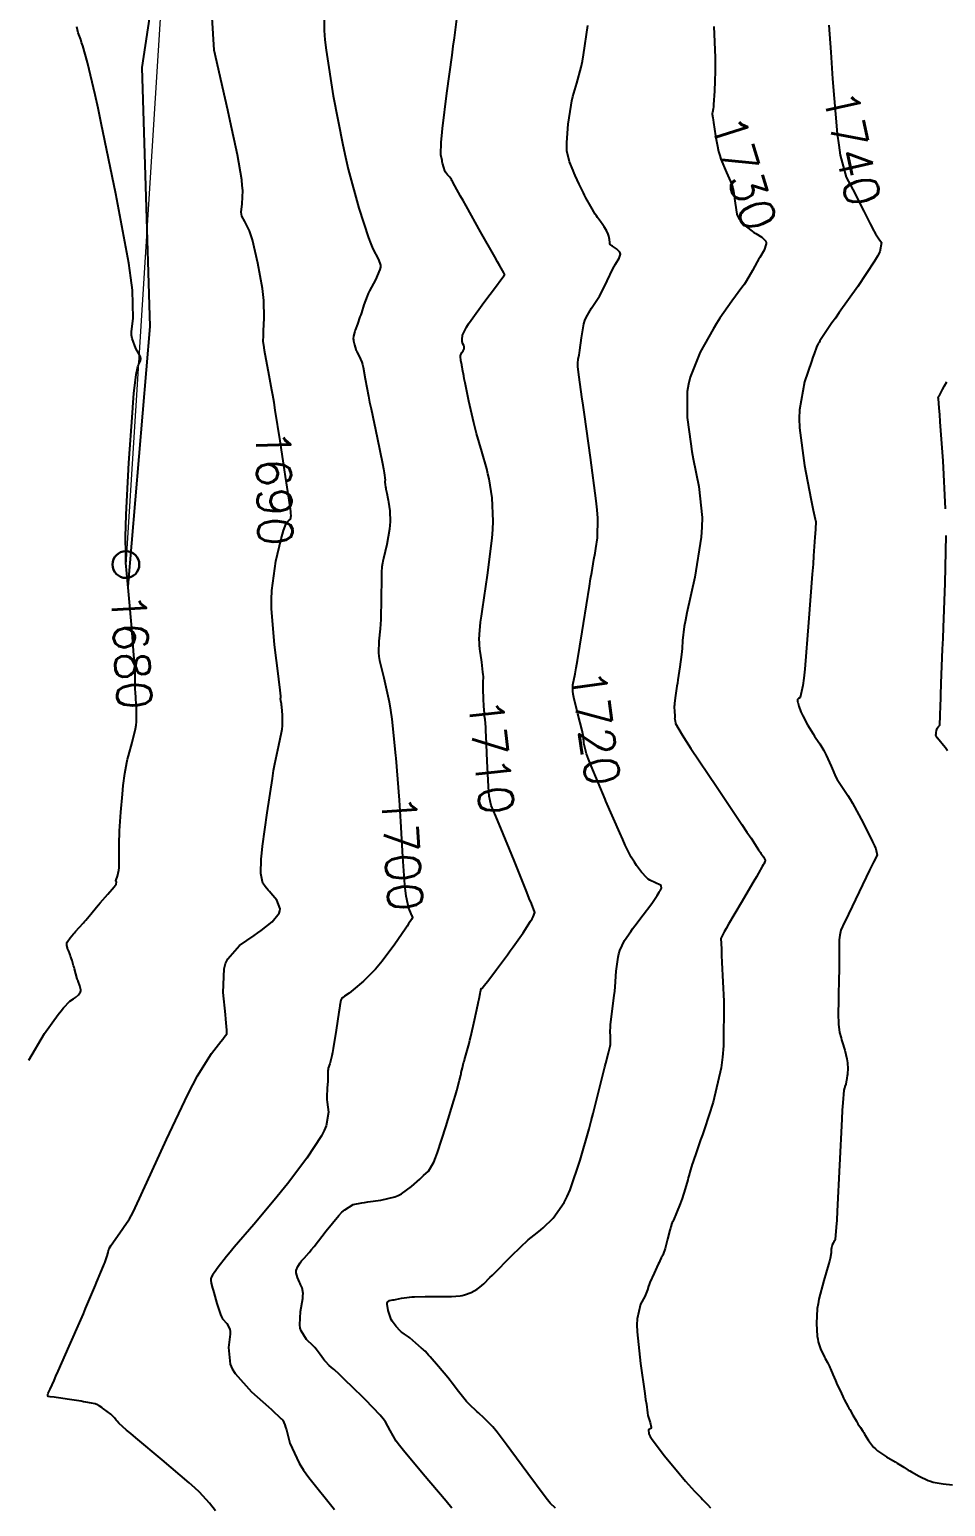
# Model space of a CAD drawing. Header units: metres. Extents: x 837477 to 838477, y 1189014 to 1191014.
# Drawn here: x 837712.8 to 837814.6, y 1189230.7 to 1189394.8 of the extents above; entities that cross this region are included whole.
import ezdxf

# ---------------------------------------------------------------- set-up
doc = ezdxf.new("R2010")
doc.units = ezdxf.units.M
doc.header["$LTSCALE"] = 0.3
doc.layers.add('COTAS 10', color=1, linetype='Continuous')
doc.layers.add('LINEA_DE_CEROS', color=61, linetype='Continuous')
doc.layers.add('Linea_Tendencia', color=51, linetype='Continuous', lineweight=20)
doc.layers.add('PTOBLIGADO', color=90, linetype='Continuous', lineweight=30)
doc.styles.get("Standard").update_dxf_attribs({"font": 'simplex.shx'})

msp = doc.modelspace()

# ---------------------------------------------------------------- linework, layer by layer
at = {"layer": 'COTAS 10'}
for points, elevation in [([(837733.456, 1189230.172), (837732.81, 1189231.006), (837731.674, 1189232.246), (837731.148, 1189232.737), (837730.53, 1189233.293), (837727.534, 1189235.837), (837724.607, 1189238.263), (837724.032, 1189238.745), (837723.56, 1189239.144), (837722.707, 1189239.899), (837722.521, 1189240.121), (837722.469, 1189240.184), (837722.417, 1189240.248), (837722.227, 1189240.484), (837721.985, 1189240.742), (837721.9, 1189240.819), (837721.808, 1189240.899), (837721.41, 1189241.209), (837721.003, 1189241.502), (837720.905, 1189241.572), (837720.814, 1189241.636), (837720.538, 1189241.826), (837720.266, 1189241.968), (837720.177, 1189242.003), (837720.082, 1189242.036), (837719.691, 1189242.136), (837719.055, 1189242.25), (837718.806, 1189242.292), (837718.525, 1189242.337), (837717.246, 1189242.537), (837716.009, 1189242.72), (837715.755, 1189242.756), (837715.539, 1189242.785), (837715.076, 1189242.835), (837714.905, 1189242.854), (837714.873, 1189242.863), (837714.847, 1189242.874), (837714.806, 1189242.929), (837714.81, 1189242.998), (837714.812, 1189243.017), (837714.815, 1189243.036), (837714.827, 1189243.108), (837714.875, 1189243.242), (837714.9, 1189243.301), (837714.93, 1189243.369), (837715.081, 1189243.694), (837715.52, 1189244.663), (837715.731, 1189245.137), (837715.981, 1189245.7), (837717.208, 1189248.479), (837718.487, 1189251.401), (837718.77, 1189252.054), (837719.023, 1189252.639), (837719.677, 1189254.191), (837720.111, 1189255.247), (837720.224, 1189255.52), (837720.335, 1189255.784), (837720.709, 1189256.669), (837721.018, 1189257.403), (837721.087, 1189257.572), (837721.149, 1189257.727), (837721.313, 1189258.164), (837721.416, 1189258.481), (837721.439, 1189258.56), (837721.46, 1189258.635), (837721.515, 1189258.876), (837721.56, 1189259.077), (837721.574, 1189259.128), (837721.589, 1189259.176), (837721.65, 1189259.329), (837721.87, 1189259.676), (837721.986, 1189259.845), (837722.126, 1189260.047), (837722.828, 1189261.039), (837723.571, 1189262.115), (837723.736, 1189262.368), (837723.884, 1189262.603), (837724.273, 1189263.291), (837725.011, 1189264.881), (837725.379, 1189265.684), (837725.819, 1189266.644), (837727.997, 1189271.421), (837730.374, 1189276.416), (837730.939, 1189277.513), (837731.463, 1189278.487), (837733.019, 1189280.972), (837734.062, 1189282.326), (837734.263, 1189282.588), (837734.426, 1189282.799), (837734.7, 1189283.152), (837734.716, 1189283.234), (837734.718, 1189283.275), (837734.719, 1189283.324), (837734.709, 1189283.566), (837734.637, 1189284.387), (837734.599, 1189284.8), (837734.552, 1189285.295), (837734.313, 1189287.752), (837734.416, 1189290.371), (837734.584, 1189290.968), (837734.813, 1189291.508), (837736.142, 1189292.995), (837737.748, 1189294.08), (837738.151, 1189294.368), (837738.536, 1189294.65), (837739.774, 1189295.622), (837740.53, 1189296.556), (837740.61, 1189296.814), (837740.635, 1189297.071), (837740.257, 1189297.998), (837739.607, 1189298.793), (837739.46, 1189298.968), (837739.327, 1189299.122), (837738.965, 1189299.516), (837738.73, 1189299.902), (837738.676, 1189300.052), (837738.628, 1189300.221), (837738.496, 1189300.985), (837738.541, 1189302.557), (837738.605, 1189303.235), (837738.691, 1189304.019), (837739.185, 1189307.725), (837739.776, 1189311.55), (837739.923, 1189312.408), (837740.062, 1189313.18), (837740.507, 1189315.242), (837740.808, 1189316.663), (837740.858, 1189317.03), (837740.893, 1189317.386), (837740.898, 1189318.576), (837740.817, 1189319.498), (837740.799, 1189319.685), (837740.782, 1189319.842), (837740.733, 1189320.164), (837740.704, 1189320.279), (837740.699, 1189320.307), (837740.696, 1189320.332), (837740.698, 1189320.409), (837740.707, 1189320.492), (837740.709, 1189320.523), (837740.711, 1189320.556), (837740.715, 1189320.7), (837740.606, 1189321.671), (837740.537, 1189322.224), (837740.452, 1189322.901), (837740.001, 1189326.375), (837739.686, 1189330.408), (837739.685, 1189331.438), (837739.723, 1189332.43), (837740.174, 1189335.699), (837740.775, 1189338.179), (837740.908, 1189338.673), (837741.026, 1189339.084), (837741.33, 1189339.874), (837741.527, 1189340.098), (837741.577, 1189340.152), (837741.625, 1189340.203), (837741.783, 1189340.358), (837741.852, 1189340.762), (837741.844, 1189340.969), (837741.825, 1189341.219), (837741.654, 1189342.467), (837741.348, 1189344.403), (837741.243, 1189345.087), (837741.128, 1189345.835), (837740.639, 1189349.07), (837740.108, 1189352.466), (837739.967, 1189353.316), (837739.829, 1189354.126), (837739.725, 1189354.693), (837739.35, 1189356.726), (837738.978, 1189358.673), (837738.907, 1189359.072), (837738.85, 1189359.41), (837738.758, 1189360.126), (837738.775, 1189360.713), (837738.786, 1189360.971), (837738.8, 1189361.27), (837738.874, 1189362.692), (837738.823, 1189364.659), (837738.758, 1189365.3), (837738.671, 1189365.984), (837738.171, 1189368.804), (837737.559, 1189371.394), (837737.4, 1189371.932), (837737.247, 1189372.393), (837736.735, 1189373.412), (837736.395, 1189374.028), (837736.35, 1189374.235), (837736.327, 1189374.458), (837736.423, 1189375.396), (837736.485, 1189376.863), (837736.44, 1189377.42), (837736.369, 1189378.042), (837735.889, 1189380.835), (837735.098, 1189384.578), (837734.83, 1189385.8), (837734.541, 1189387.102), (837733.323, 1189392.473), (837732.814, 1189400.343)], 1690), ([(837745.553, 1189397.4), (837745.534, 1189394.627), (837745.62, 1189393.599), (837745.745, 1189392.459), (837746.525, 1189387.4), (837747.597, 1189381.958), (837747.906, 1189380.577), (837748.221, 1189379.25), (837749.402, 1189374.908), (837750.474, 1189371.608), (837750.72, 1189370.937), (837750.944, 1189370.372), (837751.568, 1189369.208), (837751.809, 1189368.571), (837751.791, 1189368.338), (837751.736, 1189368.081), (837751.23, 1189366.945), (837750.579, 1189365.728), (837750.432, 1189365.419), (837750.299, 1189365.121), (837749.939, 1189364.148), (837749.669, 1189363.278), (837749.593, 1189363.047), (837749.517, 1189362.819), (837749.235, 1189362.03), (837748.993, 1189361.361), (837748.942, 1189361.209), (837748.898, 1189361.072), (837748.795, 1189360.698), (837748.776, 1189360.377), (837748.784, 1189360.273), (837748.799, 1189360.162), (837748.901, 1189359.709), (837749.069, 1189359.216), (837749.124, 1189359.081), (837749.184, 1189358.946), (837749.435, 1189358.464), (837749.706, 1189357.785), (837749.779, 1189357.525), (837749.852, 1189357.235), (837750.106, 1189355.93), (837750.458, 1189354.016), (837750.592, 1189353.342), (837750.742, 1189352.605), (837751.413, 1189349.425), (837752.023, 1189346.517), (837752.133, 1189345.953), (837752.218, 1189345.492), (837752.315, 1189344.697), (837752.271, 1189344.552), (837752.268, 1189344.502), (837752.267, 1189344.447), (837752.297, 1189344.21), (837752.361, 1189343.9), (837752.383, 1189343.799), (837752.406, 1189343.691), (837752.506, 1189343.247), (837752.625, 1189342.649), (837752.661, 1189342.445), (837752.698, 1189342.223), (837752.841, 1189341.282), (837752.878, 1189340.066), (837752.848, 1189339.672), (837752.8, 1189339.252), (837752.483, 1189337.526), (837752.136, 1189335.995), (837752.07, 1189335.699), (837752.016, 1189335.457), (837751.928, 1189335.044), (837751.919, 1189334.478), (837751.914, 1189334.14), (837751.909, 1189333.723), (837751.882, 1189331.564), (837751.819, 1189329.207), (837751.791, 1189328.666), (837751.757, 1189328.174), (837751.597, 1189326.797), (837751.569, 1189325.527), (837751.62, 1189325.101), (837751.696, 1189324.643), (837752.18, 1189322.721), (837752.778, 1189320.054), (837752.926, 1189319.125), (837753.067, 1189318.115), (837753.48, 1189314.085), (837753.511, 1189313.78), (837753.865, 1189309.14), (837753.949, 1189307.937), (837754.027, 1189306.77), (837754.258, 1189302.848), (837754.475, 1189299.727), (837754.544, 1189299.065), (837754.618, 1189298.489), (837754.918, 1189297.14), (837755.186, 1189296.507), (837755.24, 1189296.383), (837755.284, 1189296.281), (837755.369, 1189296.1), (837755.382, 1189296.067), (837755.381, 1189296.058), (837755.377, 1189296.05), (837755.347, 1189296.021), (837755.311, 1189295.999), (837755.297, 1189295.989), (837755.285, 1189295.978), (837755.273, 1189295.956), (837755.268, 1189295.945), (837755.261, 1189295.931), (837755.229, 1189295.864), (837754.922, 1189295.395), (837754.743, 1189295.128), (837754.523, 1189294.802), (837753.387, 1189293.132), (837751.997, 1189291.252), (837751.617, 1189290.794), (837751.239, 1189290.362), (837749.893, 1189289.03), (837748.762, 1189288.067), (837748.521, 1189287.868), (837748.31, 1189287.699), (837747.81, 1189287.333), (837747.562, 1189287.162), (837747.511, 1189287.115), (837747.468, 1189287.069), (837747.378, 1189286.906), (837747.277, 1189286.299), (837747.227, 1189285.974), (837747.168, 1189285.58), (837746.876, 1189283.588), (837746.551, 1189281.527), (837746.471, 1189281.09), (837746.395, 1189280.71), (837746.158, 1189279.821), (837745.998, 1189279.34), (837745.971, 1189279.218), (837745.951, 1189279.101), (837745.944, 1189278.718), (837745.957, 1189278.259), (837745.952, 1189278.093), (837745.942, 1189277.91), (837745.87, 1189277.112), (837745.83, 1189276.151), (837745.839, 1189275.867), (837745.858, 1189275.574), (837745.999, 1189274.448), (837745.755, 1189272.948), (837745.53, 1189272.419), (837745.236, 1189271.84), (837743.61, 1189269.341), (837741.444, 1189266.495), (837740.811, 1189265.698), (837740.163, 1189264.898), (837737.703, 1189261.973), (837735.543, 1189259.453), (837735.084, 1189258.907), (837734.686, 1189258.428), (837733.753, 1189257.243), (837733.306, 1189256.609), (837733.215, 1189256.475), (837733.139, 1189256.361), (837732.979, 1189256.099), (837732.94, 1189255.917), (837732.939, 1189255.853), (837732.943, 1189255.782), (837732.991, 1189255.475), (837733.13, 1189254.916), (837733.19, 1189254.685), (837733.26, 1189254.423), (837733.595, 1189253.202), (837734.01, 1189251.986), (837734.131, 1189251.727), (837734.255, 1189251.501), (837734.728, 1189250.962), (837735.053, 1189250.358), (837735.085, 1189250.09), (837735.092, 1189249.779), (837734.905, 1189248.295), (837735.081, 1189246.469), (837735.316, 1189245.943), (837735.632, 1189245.408), (837737.444, 1189243.401), (837739.332, 1189241.73), (837739.695, 1189241.407), (837739.988, 1189241.144), (837740.472, 1189240.698), (837740.505, 1189240.649), (837740.515, 1189240.636), (837740.526, 1189240.624), (837740.565, 1189240.586), (837740.605, 1189240.551), (837740.625, 1189240.533), (837740.66, 1189240.501), (837740.723, 1189240.441), (837740.751, 1189240.414), (837740.783, 1189240.382), (837740.937, 1189240.231), (837741.17, 1189239.73), (837741.251, 1189239.478), (837741.34, 1189239.177), (837741.724, 1189237.681), (837742.748, 1189235.448), (837743.241, 1189234.682), (837743.824, 1189233.853), (837746.687, 1189230.323)], 1700), ([(837759.738, 1189230.457), (837759.09, 1189231.251), (837756.545, 1189234.244), (837754.336, 1189236.869), (837753.9, 1189237.431), (837753.54, 1189237.921), (837752.875, 1189239.096), (837752.35, 1189240.048), (837752.08, 1189240.397), (837751.754, 1189240.784), (837750.125, 1189242.494), (837748.458, 1189244.129), (837748.11, 1189244.47), (837747.81, 1189244.762), (837747.133, 1189245.412), (837746.757, 1189245.755), (837746.647, 1189245.853), (837746.535, 1189245.953), (837746.105, 1189246.326), (837745.679, 1189246.745), (837745.568, 1189246.874), (837745.46, 1189247.008), (837745.098, 1189247.539), (837744.658, 1189248.142), (837744.501, 1189248.321), (837744.328, 1189248.506), (837743.579, 1189249.219), (837742.962, 1189250.151), (837742.873, 1189250.474), (837742.82, 1189250.824), (837742.923, 1189252.324), (837743.154, 1189253.746), (837743.182, 1189254.048), (837743.194, 1189254.31), (837743.106, 1189254.924), (837742.909, 1189255.316), (837742.851, 1189255.438), (837742.793, 1189255.565), (837742.572, 1189256.075), (837742.436, 1189256.6), (837742.432, 1189256.737), (837742.442, 1189256.871), (837742.597, 1189257.327), (837742.859, 1189257.732), (837742.936, 1189257.834), (837743.015, 1189257.931), (837743.319, 1189258.244), (837743.884, 1189258.881), (837744.128, 1189259.183), (837744.411, 1189259.538), (837745.747, 1189261.274), (837747.172, 1189262.991), (837747.511, 1189263.335), (837747.826, 1189263.622), (837748.759, 1189264.184), (837749.705, 1189264.379), (837750.027, 1189264.435), (837750.375, 1189264.491), (837751.85, 1189264.7), (837753.373, 1189265.059), (837753.752, 1189265.209), (837754.112, 1189265.382), (837755.258, 1189266.19), (837756.17, 1189267.034), (837756.383, 1189267.229), (837756.578, 1189267.408), (837757.14, 1189267.912), (837757.71, 1189268.909), (837757.91, 1189269.398), (837758.13, 1189269.978), (837759.076, 1189272.844), (837759.959, 1189275.748), (837760.138, 1189276.352), (837760.288, 1189276.87), (837760.594, 1189278.019), (837760.713, 1189278.584), (837760.746, 1189278.734), (837760.779, 1189278.88), (837760.895, 1189279.383), (837761.035, 1189279.93), (837761.082, 1189280.105), (837761.133, 1189280.289), (837761.35, 1189281.035), (837761.633, 1189282.089), (837761.726, 1189282.467), (837761.825, 1189282.882), (837762.235, 1189284.692), (837762.608, 1189286.396), (837762.684, 1189286.744), (837762.748, 1189287.039), (837762.878, 1189287.657), (837762.922, 1189287.886), (837762.931, 1189287.935), (837762.94, 1189287.979), (837762.961, 1189288.086), (837762.975, 1189288.143), (837762.979, 1189288.154), (837762.983, 1189288.164), (837762.999, 1189288.185), (837763.021, 1189288.197), (837763.029, 1189288.202), (837763.038, 1189288.207), (837763.078, 1189288.227), (837763.355, 1189288.563), (837763.514, 1189288.767), (837763.708, 1189289.019), (837764.706, 1189290.329), (837765.904, 1189291.939), (837766.224, 1189292.381), (837766.539, 1189292.82), (837767.635, 1189294.392), (837768.483, 1189295.685), (837768.641, 1189295.949), (837768.766, 1189296.172), (837768.94, 1189296.638), (837768.561, 1189297.648), (837768.337, 1189298.214), (837768.061, 1189298.904), (837766.636, 1189302.43), (837765.174, 1189306.005), (837764.875, 1189306.726), (837764.623, 1189307.331), (837764.095, 1189308.545), (837763.888, 1189309.574), (837763.838, 1189310.062), (837763.792, 1189310.639), (837763.65, 1189313.458), (837763.542, 1189316.231), (837763.516, 1189316.78), (837763.493, 1189317.234), (837763.423, 1189318.082), (837763.369, 1189318.448), (837763.356, 1189318.599), (837763.342, 1189318.77), (837763.298, 1189319.568), (837763.258, 1189320.376), (837763.248, 1189320.554), (837763.238, 1189320.712), (837763.205, 1189321.119), (837763.189, 1189321.451), (837763.19, 1189321.562), (837763.193, 1189321.682), (837763.225, 1189322.184), (837763.226, 1189322.87), (837763.21, 1189323.105), (837763.187, 1189323.359), (837763.048, 1189324.442), (837762.896, 1189325.476), (837762.877, 1189325.62), (837762.866, 1189325.699), (837762.841, 1189325.895), (837762.792, 1189326.376), (837762.782, 1189326.737), (837762.78, 1189326.857), (837762.779, 1189326.986), (837762.781, 1189327.525), (837762.927, 1189328.902), (837763.016, 1189329.56), (837763.127, 1189330.337), (837763.704, 1189334.143), (837764.219, 1189338.251), (837764.291, 1189339.218), (837764.332, 1189340.113), (837764.224, 1189342.73), (837763.858, 1189344.817), (837763.736, 1189345.376), (837763.606, 1189345.928), (837763.063, 1189347.854), (837762.478, 1189349.851), (837762.321, 1189350.448), (837762.166, 1189351.063), (837761.627, 1189353.443), (837761.198, 1189355.508), (837761.113, 1189355.925), (837761.043, 1189356.275), (837760.913, 1189356.98), (837760.865, 1189357.295), (837760.847, 1189357.399), (837760.827, 1189357.511), (837760.739, 1189357.974), (837760.693, 1189358.423), (837760.699, 1189358.526), (837760.714, 1189358.619), (837760.839, 1189358.874), (837760.987, 1189359.068), (837761.018, 1189359.121), (837761.044, 1189359.174), (837761.098, 1189359.367), (837761.091, 1189359.556), (837761.078, 1189359.608), (837761.061, 1189359.66), (837760.958, 1189359.843), (837760.872, 1189360.098), (837760.864, 1189360.195), (837760.864, 1189360.303), (837760.923, 1189360.787), (837761.348, 1189361.685), (837761.579, 1189362.054), (837761.858, 1189362.474), (837763.274, 1189364.428), (837764.676, 1189366.28), (837765.165, 1189366.927), (837765.531, 1189367.412), (837765.559, 1189367.449), (837765.564, 1189367.457), (837765.569, 1189367.464), (837765.579, 1189367.48), (837765.585, 1189367.489), (837765.587, 1189367.491), (837765.589, 1189367.494), (837765.6, 1189367.505), (837765.592, 1189367.544), (837765.582, 1189367.564), (837765.57, 1189367.589), (837765.5, 1189367.715), (837765.05, 1189368.508), (837764.797, 1189368.955), (837764.49, 1189369.499), (837762.917, 1189372.284), (837761.303, 1189375.15), (837760.97, 1189375.745), (837760.686, 1189376.255), (837760.069, 1189377.383), (837759.799, 1189377.878), (837759.734, 1189377.989), (837759.672, 1189378.089), (837759.484, 1189378.356), (837759.332, 1189378.534), (837759.294, 1189378.577), (837759.258, 1189378.617), (837759.139, 1189378.741), (837759.027, 1189378.912), (837758.994, 1189378.983), (837758.96, 1189379.064), (837758.831, 1189379.438), (837758.7, 1189379.917), (837758.666, 1189380.064), (837758.632, 1189380.216), (837758.513, 1189380.816), (837758.547, 1189382.256), (837758.608, 1189382.937), (837758.692, 1189383.741), (837759.184, 1189387.667), (837759.752, 1189391.898), (837759.884, 1189392.894), (837760.005, 1189393.814), (837760.351, 1189396.505)], 1710), ([(837712.702, 1189280.253), (837714.461, 1189283.218), (837715.964, 1189285.298), (837716.289, 1189285.718), (837716.574, 1189286.071), (837717.271, 1189286.782), (837717.686, 1189287.058), (837717.792, 1189287.136), (837717.896, 1189287.215), (837718.24, 1189287.506), (837718.457, 1189287.84), (837718.48, 1189287.945), (837718.487, 1189288.056), (837718.381, 1189288.503), (837718.184, 1189289.001), (837718.134, 1189289.144), (837718.087, 1189289.29), (837717.933, 1189289.835), (837717.783, 1189290.399), (837717.738, 1189290.557), (837717.691, 1189290.716), (837717.512, 1189291.295), (837717.34, 1189291.812), (837717.298, 1189291.931), (837717.259, 1189292.039), (837717.141, 1189292.345), (837717.047, 1189292.588), (837717.024, 1189292.657), (837717.002, 1189292.726), (837716.932, 1189292.983), (837716.953, 1189293.274), (837716.989, 1189293.366), (837717.037, 1189293.462), (837717.316, 1189293.849), (837717.691, 1189294.275), (837717.8, 1189294.396), (837717.91, 1189294.518), (837718.325, 1189294.972), (837718.78, 1189295.484), (837718.916, 1189295.643), (837719.057, 1189295.81), (837719.6, 1189296.478), (837720.239, 1189297.252), (837720.439, 1189297.487), (837720.649, 1189297.73), (837721.495, 1189298.682), (837722.2, 1189299.498), (837722.321, 1189299.656), (837722.411, 1189299.784), (837722.47, 1189300.003), (837722.393, 1189300.122), (837722.397, 1189300.189), (837722.411, 1189300.269), (837722.554, 1189300.681), (837722.717, 1189301.364), (837722.745, 1189301.616), (837722.764, 1189301.895), (837722.769, 1189303.13), (837722.768, 1189304.704), (837722.784, 1189305.197), (837722.806, 1189305.714), (837722.944, 1189307.789), (837723.121, 1189309.809), (837723.168, 1189310.291), (837723.215, 1189310.74), (837723.376, 1189312.086), (837723.597, 1189313.3), (837723.681, 1189313.665), (837723.774, 1189314.044), (837724.194, 1189315.519), (837724.565, 1189317.037), (837724.628, 1189317.445), (837724.674, 1189317.844), (837724.695, 1189319.238), (837724.616, 1189320.423), (837724.598, 1189320.692), (837724.583, 1189320.935), (837724.541, 1189321.599), (837724.52, 1189322.105), (837724.518, 1189322.249), (837724.517, 1189322.394), (837724.527, 1189322.932), (837724.479, 1189324.08), (837724.443, 1189324.61), (837724.396, 1189325.232), (837724.142, 1189328.244), (837723.849, 1189331.551), (837723.778, 1189332.359), (837723.711, 1189333.12), (837723.507, 1189335.481), (837723.49, 1189336.409), (837723.45, 1189338.438), (837723.476, 1189339.575), (837723.52, 1189340.851), (837723.832, 1189346.609), (837724.217, 1189352.168), (837724.308, 1189353.318), (837724.391, 1189354.3), (837724.633, 1189356.44), (837724.83, 1189357.3), (837724.885, 1189357.475), (837724.94, 1189357.623), (837725.139, 1189357.926), (837725.178, 1189358.216), (837725.133, 1189358.355), (837725.063, 1189358.52), (837724.605, 1189359.326), (837724.181, 1189360.43), (837724.132, 1189360.782), (837724.113, 1189361.155), (837724.293, 1189362.669), (837724.228, 1189365.792), (837724.054, 1189367.179), (837723.814, 1189368.793), (837722.385, 1189376.509), (837720.764, 1189384.337), (837720.403, 1189386.021), (837720.079, 1189387.497), (837719.226, 1189391.081), (837718.699, 1189392.935), (837718.581, 1189393.32), (837718.476, 1189393.648), (837718.194, 1189394.368), (837718.032, 1189395.051)], 1680), ([(837771.238, 1189230.444), (837770.644, 1189231.024), (837770.34, 1189231.397), (837769.976, 1189231.862), (837768.153, 1189234.311), (837766.284, 1189236.871), (837765.889, 1189237.407), (837765.547, 1189237.869), (837764.758, 1189238.91), (837764.27, 1189239.482), (837764.118, 1189239.647), (837763.959, 1189239.816), (837763.324, 1189240.451), (837762.683, 1189241.06), (837762.519, 1189241.212), (837762.362, 1189241.358), (837761.847, 1189241.825), (837761.348, 1189242.328), (837761.201, 1189242.496), (837761.05, 1189242.677), (837760.472, 1189243.434), (837759.763, 1189244.367), (837759.53, 1189244.659), (837759.281, 1189244.965), (837758.245, 1189246.192), (837757.322, 1189247.259), (837757.143, 1189247.464), (837756.998, 1189247.631), (837756.75, 1189247.909), (837756.575, 1189248.061), (837756.475, 1189248.148), (837756.354, 1189248.255), (837755.729, 1189248.805), (837755.068, 1189249.37), (837754.923, 1189249.487), (837754.795, 1189249.585), (837754.47, 1189249.797), (837754.196, 1189249.985), (837754.099, 1189250.069), (837753.994, 1189250.166), (837753.542, 1189250.632), (837753.092, 1189251.245), (837752.989, 1189251.435), (837752.895, 1189251.634), (837752.634, 1189252.428), (837752.534, 1189253.118), (837752.543, 1189253.252), (837752.567, 1189253.361), (837752.782, 1189253.551), (837753.185, 1189253.604), (837753.326, 1189253.627), (837753.481, 1189253.655), (837754.148, 1189253.786), (837755.006, 1189253.912), (837755.281, 1189253.937), (837755.572, 1189253.957), (837756.757, 1189253.992), (837757.993, 1189253.995), (837758.63, 1189253.995), (837759.698, 1189253.99), (837760.649, 1189254.053), (837760.891, 1189254.095), (837761.123, 1189254.148), (837761.883, 1189254.429), (837762.522, 1189254.791), (837762.679, 1189254.895), (837762.827, 1189255.001), (837763.286, 1189255.398), (837763.961, 1189256.08), (837764.245, 1189256.365), (837764.57, 1189256.692), (837766.095, 1189258.22), (837767.614, 1189259.71), (837767.935, 1189260.012), (837768.213, 1189260.266), (837768.86, 1189260.785), (837769.407, 1189261.201), (837769.621, 1189261.39), (837769.864, 1189261.61), (837770.968, 1189262.672), (837772.213, 1189264.434), (837772.544, 1189265.095), (837772.87, 1189265.831), (837773.995, 1189269.118), (837774.98, 1189272.62), (837775.217, 1189273.493), (837775.438, 1189274.323), (837776.105, 1189276.97), (837776.607, 1189279.038), (837776.724, 1189279.502), (837776.831, 1189279.92), (837777.136, 1189281.039), (837777.315, 1189281.798), (837777.342, 1189281.99), (837777.36, 1189282.173), (837777.341, 1189282.765), (837777.325, 1189283.541), (837777.344, 1189283.84), (837777.373, 1189284.176), (837777.561, 1189285.694), (837777.783, 1189287.44), (837777.833, 1189287.921), (837777.878, 1189288.4), (837778, 1189290.119), (837778.194, 1189291.681), (837778.284, 1189292.061), (837778.391, 1189292.418), (837778.907, 1189293.518), (837779.602, 1189294.537), (837779.821, 1189294.843), (837780.052, 1189295.16), (837780.98, 1189296.389), (837781.833, 1189297.506), (837782.016, 1189297.752), (837782.175, 1189297.971), (837782.558, 1189298.531), (837782.769, 1189298.889), (837782.82, 1189298.98), (837782.869, 1189299.068), (837783.018, 1189299.358), (837782.996, 1189299.609), (837782.936, 1189299.674), (837782.852, 1189299.735), (837782.357, 1189299.938), (837781.722, 1189300.236), (837781.551, 1189300.359), (837781.382, 1189300.498), (837780.787, 1189301.145), (837780.258, 1189301.861), (837780.129, 1189302.044), (837780.009, 1189302.22), (837779.641, 1189302.801), (837779.005, 1189304.117), (837778.716, 1189304.757), (837778.378, 1189305.515), (837776.847, 1189309.03), (837776.751, 1189309.248), (837775.203, 1189312.944), (837774.915, 1189313.679), (837774.689, 1189314.289), (837774.382, 1189315.45), (837774.34, 1189316.159), (837774.282, 1189316.484), (837774.203, 1189316.865), (837773.746, 1189318.706), (837773.298, 1189320.54), (837773.223, 1189320.918), (837773.171, 1189321.238), (837773.161, 1189321.924), (837773.424, 1189323.161), (837773.543, 1189323.83), (837773.681, 1189324.639), (837774.204, 1189327.846), (837774.349, 1189328.74), (837775.014, 1189332.888), (837775.15, 1189333.727), (837775.266, 1189334.433), (837775.513, 1189335.865), (837775.645, 1189336.577), (837775.689, 1189336.828), (837775.735, 1189337.102), (837775.925, 1189338.289), (837775.934, 1189340.469), (837775.866, 1189341.37), (837775.767, 1189342.4), (837775.153, 1189347.191), (837774.462, 1189351.988), (837774.314, 1189353.021), (837774.184, 1189353.926), (837773.872, 1189356.13), (837773.739, 1189357.267), (837773.723, 1189357.5), (837773.715, 1189357.697), (837773.759, 1189358.114), (837773.876, 1189358.593), (837773.914, 1189358.83), (837773.954, 1189359.112), (837774.119, 1189360.506), (837774.4, 1189362.037), (837774.513, 1189362.405), (837774.642, 1189362.748), (837775.234, 1189363.786), (837775.926, 1189364.791), (837776.118, 1189365.113), (837776.31, 1189365.454), (837777.003, 1189366.845), (837777.625, 1189368.151), (837777.771, 1189368.439), (837777.907, 1189368.695), (837778.304, 1189369.354), (837778.46, 1189369.785), (837778.443, 1189369.898), (837778.401, 1189370.008), (837778.032, 1189370.379), (837777.594, 1189370.669), (837777.508, 1189370.727), (837777.437, 1189370.776), (837777.311, 1189370.875), (837777.285, 1189370.98), (837777.277, 1189371.034), (837777.269, 1189371.098), (837777.24, 1189371.417), (837777.169, 1189371.81), (837777.135, 1189371.92), (837777.095, 1189372.031), (837776.899, 1189372.439), (837776.654, 1189372.838), (837776.584, 1189372.945), (837776.511, 1189373.049), (837776.24, 1189373.41), (837775.904, 1189373.88), (837775.792, 1189374.053), (837775.671, 1189374.246), (837775.165, 1189375.095), (837774.626, 1189376.066), (837774.484, 1189376.334), (837774.346, 1189376.603), (837773.874, 1189377.57), (837773.433, 1189378.537), (837773.314, 1189378.805), (837773.197, 1189379.074), (837772.786, 1189380.044), (837772.52, 1189381.277), (837772.494, 1189381.711), (837772.488, 1189382.185), (837772.642, 1189384.23), (837772.97, 1189386.334), (837773.074, 1189386.846), (837773.185, 1189387.327), (837773.635, 1189388.806), (837774.116, 1189390.567), (837774.246, 1189391.225), (837774.375, 1189391.958), (837774.829, 1189395.219)], 1720), ([(837788.845, 1189395.084), (837788.984, 1189391.639), (837788.999, 1189390.827), (837789.004, 1189390.078), (837788.972, 1189389.053), (837788.935, 1189387.889), (837788.816, 1189386.441), (837788.789, 1189386.159), (837788.764, 1189385.929), (837788.698, 1189385.529), (837788.663, 1189385.463), (837788.658, 1189385.444), (837788.655, 1189385.425), (837788.662, 1189385.355), (837788.73, 1189384.941), (837788.765, 1189384.706), (837788.807, 1189384.418), (837789.021, 1189382.944), (837789.368, 1189381.217), (837789.495, 1189380.77), (837789.635, 1189380.336), (837790.252, 1189378.883), (837790.828, 1189377.526), (837790.942, 1189377.152), (837791.036, 1189376.78), (837791.212, 1189375.446), (837791.41, 1189374.254), (837791.517, 1189373.972), (837791.648, 1189373.711), (837792.314, 1189372.94), (837793.096, 1189372.359), (837793.301, 1189372.217), (837793.501, 1189372.084), (837794.181, 1189371.672), (837794.612, 1189371.235), (837794.655, 1189371.086), (837794.664, 1189370.925), (837794.422, 1189370.241), (837793.949, 1189369.429), (837793.813, 1189369.187), (837793.674, 1189368.937), (837793.155, 1189367.973), (837792.474, 1189366.833), (837792.234, 1189366.472), (837791.972, 1189366.093), (837790.838, 1189364.559), (837789.52, 1189362.683), (837789.142, 1189362.087), (837788.759, 1189361.458), (837787.325, 1189358.91), (837786.207, 1189356.116), (837786.022, 1189355.332), (837785.891, 1189354.543), (837785.869, 1189351.657), (837786.272, 1189348.703), (837786.41, 1189347.872), (837786.559, 1189347.035), (837787.19, 1189343.966), (837787.546, 1189340.535), (837787.521, 1189339.47), (837787.443, 1189338.355), (837786.715, 1189333.913), (837785.851, 1189329.933), (837785.688, 1189329.109), (837785.556, 1189328.406), (837785.354, 1189326.87), (837785.317, 1189325.962), (837785.289, 1189325.655), (837785.254, 1189325.323), (837785.067, 1189323.924), (837784.849, 1189322.491), (837784.795, 1189322.139), (837784.744, 1189321.805), (837784.582, 1189320.76), (837784.476, 1189319.923), (837784.459, 1189319.721), (837784.449, 1189319.531), (837784.457, 1189318.953), (837784.49, 1189318.544), (837784.495, 1189318.462), (837784.498, 1189318.393), (837784.494, 1189318.254), (837784.484, 1189318.204), (837784.484, 1189318.191), (837784.485, 1189318.177), (837784.496, 1189318.132), (837784.522, 1189318.032), (837784.532, 1189317.985), (837784.543, 1189317.93), (837784.592, 1189317.659), (837785.321, 1189316.384), (837785.76, 1189315.696), (837786.303, 1189314.862), (837789.122, 1189310.64), (837791.966, 1189306.418), (837792.525, 1189305.585), (837792.984, 1189304.897), (837793.817, 1189303.626), (837794.012, 1189303.308), (837794.069, 1189303.221), (837794.127, 1189303.134), (837794.349, 1189302.827), (837794.513, 1189302.551), (837794.535, 1189302.484), (837794.547, 1189302.421), (837794.503, 1189302.231), (837794.394, 1189302.059), (837794.365, 1189302.008), (837794.335, 1189301.956), (837794.232, 1189301.755), (837793.808, 1189301.011), (837793.576, 1189300.616), (837793.295, 1189300.14), (837791.87, 1189297.738), (837790.464, 1189295.345), (837790.196, 1189294.874), (837789.98, 1189294.485), (837789.636, 1189293.775), (837789.681, 1189292.6), (837789.71, 1189291.919), (837789.747, 1189291.083), (837789.938, 1189286.78), (837789.906, 1189281.83), (837789.801, 1189280.587), (837789.654, 1189279.398), (837788.778, 1189275.567), (837787.789, 1189272.593), (837787.571, 1189271.946), (837787.377, 1189271.375), (837786.881, 1189269.95), (837786.58, 1189269.096), (837786.509, 1189268.886), (837786.443, 1189268.687), (837786.252, 1189268.061), (837786.065, 1189267.4), (837786.003, 1189267.178), (837785.936, 1189266.939), (837785.654, 1189265.937), (837785.318, 1189264.852), (837785.216, 1189264.56), (837785.11, 1189264.272), (837784.697, 1189263.265), (837784.345, 1189262.475), (837784.278, 1189262.324), (837784.224, 1189262.202), (837784.137, 1189262.007), (837784.135, 1189262.001), (837784.134, 1189261.999), (837784.133, 1189261.996), (837784.127, 1189261.982), (837784.058, 1189261.721), (837784.016, 1189261.562), (837783.965, 1189261.365), (837783.7, 1189260.344), (837783.419, 1189259.303), (837783.358, 1189259.094), (837783.304, 1189258.92), (837783.17, 1189258.578), (837783.089, 1189258.459), (837783.069, 1189258.426), (837783.051, 1189258.393), (837782.992, 1189258.27), (837782.839, 1189257.932), (837782.761, 1189257.762), (837782.668, 1189257.56), (837782.201, 1189256.558), (837781.742, 1189255.536), (837781.654, 1189255.322), (837781.582, 1189255.138), (837781.46, 1189254.72), (837781.332, 1189254.339), (837781.257, 1189254.178), (837781.163, 1189253.993), (837780.682, 1189253.123), (837780.32, 1189251.491), (837780.303, 1189250.825), (837780.322, 1189250.066), (837780.689, 1189246.552), (837781.173, 1189243.202), (837781.266, 1189242.546), (837781.341, 1189242.007), (837781.462, 1189241.045), (837781.512, 1189240.765), (837781.542, 1189240.657), (837781.578, 1189240.536), (837781.768, 1189239.989), (837781.881, 1189239.477), (837781.869, 1189239.378), (837781.839, 1189239.297), (837781.573, 1189239.161), (837781.613, 1189238.709), (837781.776, 1189238.43), (837782.003, 1189238.084), (837783.372, 1189236.276), (837784.975, 1189234.307), (837785.352, 1189233.859), (837785.698, 1189233.453), (837786.706, 1189232.335), (837787.424, 1189231.594), (837787.588, 1189231.426), (837787.737, 1189231.273), (837788.15, 1189230.851), (837788.483, 1189230.487)], 1730), ([(837801.642, 1189395.244), (837801.844, 1189392.241), (837802.041, 1189389.286), (837802.566, 1189383.182), (837802.726, 1189381.905), (837802.894, 1189380.807), (837803.557, 1189378.335), (837804.286, 1189376.964), (837804.496, 1189376.56), (837804.708, 1189376.146), (837805.505, 1189374.567), (837805.947, 1189373.69), (837806.202, 1189373.181), (837806.353, 1189372.889), (837806.485, 1189372.638), (837806.806, 1189372.063), (837807.034, 1189371.722), (837807.106, 1189371.618), (837807.182, 1189371.509), (837807.49, 1189371.084), (837807.286, 1189370.058), (837807.039, 1189369.571), (837806.71, 1189368.997), (837804.833, 1189366.188), (837802.787, 1189363.312), (837802.352, 1189362.694), (837801.973, 1189362.154), (837801.076, 1189360.848), (837800.63, 1189360.15), (837800.536, 1189359.993), (837800.454, 1189359.852), (837800.262, 1189359.474), (837799.991, 1189358.715), (837799.86, 1189358.333), (837799.704, 1189357.877), (837798.936, 1189355.611), (837798.366, 1189352.51), (837798.335, 1189351.527), (837798.359, 1189350.492), (837798.901, 1189346.305), (837799.634, 1189342.629), (837799.778, 1189341.916), (837799.896, 1189341.335), (837800.108, 1189340.337), (837800.144, 1189340.215), (837800.151, 1189340.186), (837800.158, 1189340.159), (837800.17, 1189340.081), (837800.173, 1189340.002), (837800.173, 1189339.975), (837800.172, 1189339.946), (837800.169, 1189339.82), (837800.152, 1189339.51), (837800.143, 1189339.365), (837800.133, 1189339.193), (837800.081, 1189338.357), (837799.934, 1189336.29), (837799.864, 1189335.342), (837799.781, 1189334.232), (837799.376, 1189328.865), (837798.938, 1189323.674), (837798.834, 1189322.674), (837798.738, 1189321.864), (837798.456, 1189320.519), (837798.267, 1189320.423), (837798.23, 1189320.4), (837798.199, 1189320.38), (837798.145, 1189320.323), (837798.135, 1189320.286), (837798.132, 1189320.278), (837798.13, 1189320.271), (837798.123, 1189320.256), (837798.143, 1189320.148), (837798.158, 1189320.083), (837798.177, 1189320.002), (837798.278, 1189319.583), (837798.508, 1189318.947), (837798.607, 1189318.729), (837798.722, 1189318.493), (837799.267, 1189317.491), (837799.868, 1189316.485), (837800.018, 1189316.246), (837800.161, 1189316.025), (837800.619, 1189315.369), (837801.061, 1189314.661), (837801.194, 1189314.407), (837801.332, 1189314.127), (837801.867, 1189312.906), (837802.405, 1189311.699), (837802.545, 1189311.428), (837802.681, 1189311.184), (837803.137, 1189310.534), (837803.749, 1189309.648), (837803.984, 1189309.256), (837804.246, 1189308.8), (837805.426, 1189306.623), (837806.493, 1189304.493), (837806.685, 1189304.067), (837806.83, 1189303.711), (837806.98, 1189303.02), (837806.587, 1189302.254), (837806.39, 1189301.852), (837806.155, 1189301.367), (837804.99, 1189298.932), (837803.82, 1189296.473), (837803.582, 1189295.974), (837803.381, 1189295.554), (837802.968, 1189294.692), (837802.834, 1189294.113), (837802.809, 1189293.87), (837802.79, 1189293.592), (837802.764, 1189292.29), (837802.76, 1189290.571), (837802.754, 1189290.029), (837802.745, 1189289.458), (837802.698, 1189287.16), (837802.677, 1189285.061), (837802.686, 1189284.616), (837802.701, 1189284.231), (837802.807, 1189283.33), (837802.987, 1189282.71), (837803.048, 1189282.502), (837803.114, 1189282.278), (837803.393, 1189281.336), (837803.636, 1189280.383), (837803.678, 1189280.152), (837803.711, 1189279.935), (837803.739, 1189279.271), (837803.7, 1189278.763), (837803.689, 1189278.645), (837803.679, 1189278.536), (837803.642, 1189278.223), (837803.599, 1189277.97), (837803.567, 1189277.828), (837803.497, 1189277.565), (837803.417, 1189277.304), (837803.395, 1189277.234), (837803.372, 1189277.165), (837803.289, 1189276.921), (837803.164, 1189275.494), (837803.115, 1189274.68), (837803.06, 1189273.683), (837802.81, 1189268.566), (837802.56, 1189263.466), (837802.505, 1189262.479), (837802.456, 1189261.678), (837802.331, 1189260.319), (837802.242, 1189260.159), (837802.19, 1189260.067), (837802.091, 1189259.892), (837802.001, 1189259.708), (837801.981, 1189259.656), (837801.962, 1189259.602), (837801.914, 1189259.403), (837801.888, 1189259.19), (837801.884, 1189259.129), (837801.882, 1189259.066), (837801.886, 1189258.83), (837801.767, 1189258.21), (837801.686, 1189257.904), (837801.585, 1189257.541), (837801.051, 1189255.748), (837800.519, 1189253.694), (837800.421, 1189253.167), (837800.343, 1189252.657), (837800.237, 1189250.967), (837800.334, 1189249.563), (837800.383, 1189249.234), (837800.443, 1189248.931), (837800.741, 1189248.052), (837801.073, 1189247.407), (837801.155, 1189247.25), (837801.231, 1189247.103), (837801.468, 1189246.654), (837801.686, 1189246.214), (837801.75, 1189246.073), (837801.817, 1189245.924), (837802.071, 1189245.316), (837802.355, 1189244.638), (837802.44, 1189244.445), (837802.527, 1189244.249), (837802.865, 1189243.52), (837803.185, 1189242.854), (837803.262, 1189242.697), (837803.334, 1189242.552), (837803.549, 1189242.128), (837803.775, 1189241.711), (837803.854, 1189241.57), (837803.939, 1189241.418), (837804.306, 1189240.778), (837804.683, 1189240.139), (837804.776, 1189239.987), (837804.863, 1189239.846), (837805.133, 1189239.43), (837805.412, 1189239.001), (837805.505, 1189238.852), (837805.604, 1189238.689), (837806.018, 1189237.995), (837806.604, 1189237.24), (837806.813, 1189237.04), (837807.041, 1189236.844), (837808.032, 1189236.167), (837809.007, 1189235.593), (837809.225, 1189235.462), (837809.421, 1189235.342), (837809.942, 1189235.01), (837810.432, 1189234.701), (837810.608, 1189234.596), (837810.802, 1189234.483), (837811.649, 1189234.005), (837812.646, 1189233.549), (837812.934, 1189233.45), (837813.228, 1189233.363), (837814.332, 1189233.147), (837815.353, 1189233.035)], 1740), ([(837814.602, 1189341.496), (837814.33, 1189346.842), (837814.012, 1189351.164), (837813.949, 1189351.994), (837813.898, 1189352.665), (837813.804, 1189353.767), (837813.792, 1189353.831), (837813.791, 1189353.848), (837813.792, 1189353.864), (837813.806, 1189353.922), (837813.835, 1189353.983), (837813.845, 1189354.002), (837813.856, 1189354.022), (837813.905, 1189354.099), (837814.267, 1189354.761), (837814.476, 1189355.149), (837814.732, 1189355.626)], 1750), ([(837814.824, 1189314.614), (837814.582, 1189314.937), (837814.372, 1189315.213), (837813.883, 1189315.809), (837813.659, 1189316.067), (837813.616, 1189316.129), (837813.581, 1189316.187), (837813.526, 1189316.363), (837813.535, 1189316.53), (837813.54, 1189316.582), (837813.547, 1189316.637), (837813.583, 1189316.858), (837813.647, 1189317.073), (837813.671, 1189317.124), (837813.697, 1189317.172), (837813.817, 1189317.317), (837813.925, 1189317.437), (837813.944, 1189317.47), (837813.959, 1189317.503), (837813.975, 1189317.619), (837813.989, 1189318.379), (837814.003, 1189318.818), (837814.021, 1189319.356), (837814.123, 1189322.123), (837814.269, 1189325.904), (837814.315, 1189327.081), (837814.364, 1189328.315), (837814.559, 1189333.241), (837814.652, 1189338.547)], 1750)]:
    msp.add_lwpolyline(points, dxfattribs=dict(at, elevation=elevation))
at = {"layer": 'LINEA_DE_CEROS'}
msp.add_lwpolyline([(837760.703, 1189771.69), (837779.938, 1189749.987), (837771.514, 1189722.238), (837758.693, 1189696.226), (837769.029, 1189669.13), (837764.358, 1189640.436), (837748.053, 1189616.454), (837741.996, 1189588.093), (837732.54, 1189560.678), (837724.959, 1189532.911), (837729.694, 1189504.3), (837736.287, 1189476.06), (837737.58, 1189447.088), (837729.608, 1189419.206), (837725.281, 1189390.53), (837726.152, 1189361.771), (837723.733, 1189332.872)], dxfattribs=at)
at = {"layer": 'Linea_Tendencia', "elevation": 1705.277}
msp.add_lwpolyline([(838041.852, 1190952.651), (838161.325, 1190600.98, -0.1489294), (838162.085, 1190577.097), (838092.197, 1190318.419), (838090.052, 1190310.478, 0.0884495), (838087.814, 1190284.95), (838097.391, 1190177.634, -0.5984124), (837989.861, 1190106.984), (837822.862, 1190197.61, 0.7000047), (837663.814, 1190056.912), (837745.081, 1189850.404, -0.1097979), (837752.709, 1189801.964), (837723.495, 1189335.311)], format="xyb", dxfattribs=at)
at = {"layer": 'PTOBLIGADO'}
msp.add_circle((837723.495, 1189335.311, 1680), 1.494, dxfattribs=at)

# ---------------------------------------------------------------- texts
at = {"layer": 'COTAS 10', "char_height": 3.8, "attachment_point": 7}
for s, insert, rotation in [('1740', (837800.939, 1189387.535, 1740), 282.48082), ('1730', (837788.419, 1189384.471, 1730), 287.43593), ('1690', (837737.92, 1189350.338, 1690), 271.43995), ('1680', (837721.844, 1189332.052, 1680), 273.47826), ('1720', (837772.911, 1189323.388, 1720), 278.00202), ('1710', (837761.532, 1189320.27, 1710), 276.05502), ('1700', (837751.869, 1189309.628, 1700), 273.85547)]:
    msp.add_mtext(s, dxfattribs=dict(at, insert=insert, rotation=rotation))

doc.saveas('drawing.dxf')
